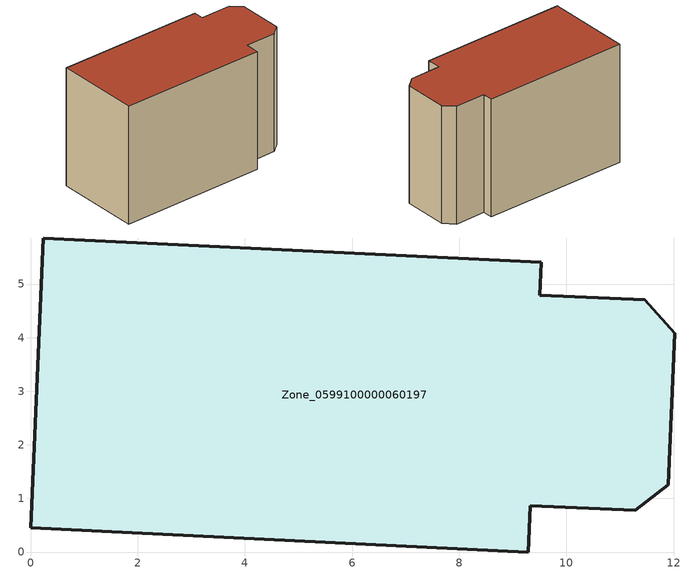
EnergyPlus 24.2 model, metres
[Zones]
Zone_0599100000060197
 floor ground (C_G): 9.5,4.79 11.46,4.7 12.02,4.08 11.9,1.25 11.29,0.78 9.33,0.86 9.28,0 0,0.45 0.24,5.86 9.53,5.41 z1.58
 wall outside (C_F): 0.24,5.86 0,0.45 9.28,0 9.33,0.86 11.29,0.78 11.9,1.25 12.02,4.08 11.46,4.7 9.5,4.79 9.53,5.41 0.24,5.86 z1.58:9.22
 roof outside (C_R): 9.53,5.41 0.24,5.86 0,0.45 9.28,0 9.33,0.86 11.29,0.78 11.9,1.25 12.02,4.08 11.46,4.7 9.5,4.79 z9.22
[BUILDING]
Pand.0599100000060197: North Axis=0; Terrain=City; Loads Convergence Tolerance Value=0.04; Temperature Convergence Tolerance Value=0.4; Solar Distribution=FullExterior; Maximum Number of Warmup Days=25; Minimum Number of Warmup Days=1
[Site:Location]
Rotterdam.The.Hague.AP_ZH_NLD Design_Conditions: Latitude=51.96; Longitude=4.45; Time Zone=1; Elevation=-4.5
[SITE:GROUNDTEMPERATURE:BUILDINGSURFACE]
18, 18, 18, 18, 18, 18, 18, 18, 18, 18, 18, 18
[MATERIAL] Thermal Absorptance=0.9; Solar Absorptance=0.7; Visible Absorptance=0.7
Name | Roughness | Thickness | Conductivity | Density | Specific Heat
G.TI.1975-1991 | MediumSmooth | 0.15 | 0.288461 | 540 | 1210
F.TI.1975-1991 | Rough | 0.3 | 0.230769 | 1920 | 840
R.TI.1975-1991 | MediumRough | 0.2 | 0.153846 | 1500 | 1000
[CONSTRUCTION]
C_G: G.TI.1975-1991
C_F: F.TI.1975-1991
C_R: R.TI.1975-1991
[ZONE]
Zone_0599100000060197: Type=1; Multiplier=1; Ceiling Height=Autocalculate; Volume=Autocalculate; Floor Area=autocalculate; Part of Total Floor Area=Yes
[ZONEINFILTRATION:DESIGNFLOWRATE]
Infil_Zone_0599100000060197: Zone or ZoneList or Space or SpaceList=Zone_0599100000060197; Schedule=AlwaysOn; Design Flow Rate Calculation Method=Flow/Area; Flow Rate per Floor Area=0.003; Constant Term Coefficient=1; Temperature Term Coefficient=0; Velocity Term Coefficient=0; Velocity Squared Term Coefficient=0
[HVACTEMPLATE:ZONE:IDEALLOADSAIRSYSTEM]
Zone_0599100000060197: Maximum Heating Supply Air Temperature=50; Minimum Cooling Supply Air Temperature=13; Maximum Heating Supply Air Humidity Ratio=0.0156; Minimum Cooling Supply Air Humidity Ratio=0.0077; Heating Limit=NoLimit; Cooling Limit=NoLimit; Dehumidification Control Type=ConstantSensibleHeatRatio; Cooling Sensible Heat Ratio=0.7; Dehumidification Setpoint=60; Humidification Control Type=None; Humidification Setpoint=30; Outdoor Air Method=None; Outdoor Air Flow Rate per Person=0.00944; Outdoor Air Flow Rate per Zone Floor Area=0; Outdoor Air Flow Rate per Zone=0; Demand Controlled Ventilation Type=None; Outdoor Air Economizer Type=NoEconomizer; Heat Recovery Type=None; Sensible Heat Recovery Effectiveness=0.7; Latent Heat Recovery Effectiveness=0.65
[ZONECONTROL:THERMOSTAT]
ThermostatControl_Zone_0599100000060197: Zone or ZoneList=Zone_0599100000060197; Control Type Schedule=DualSetpointControlType; Control 1=Thermostat_Zone_0599100000060197; Temperature Difference Between Cutout And Setpoint=0
[THERMOSTATSETPOINT:DUALSETPOINT]
Thermostat_Zone_0599100000060197: Heating Setpoint Temperature Schedule=HeatingSetpoint_Zone_0599100000060197; Cooling Setpoint Temperature Schedule=CoolingSetpoint_Zone_0599100000060197
[SCHEDULE:COMPACT]
HeatingSetpoint_Zone_0599100000060197: Through: 12/31, For: AllDays, Until: 24:00, 21
CoolingSetpoint_Zone_0599100000060197: Through: 12/31, For: AllDays, Until: 24:00, 24
DualSetpointControlType: Through: 12/31, For: AllDays, Until: 24:00, 4
AlwaysOn: Through: 12/31, For: AllDays, Until: 24:00, 1
